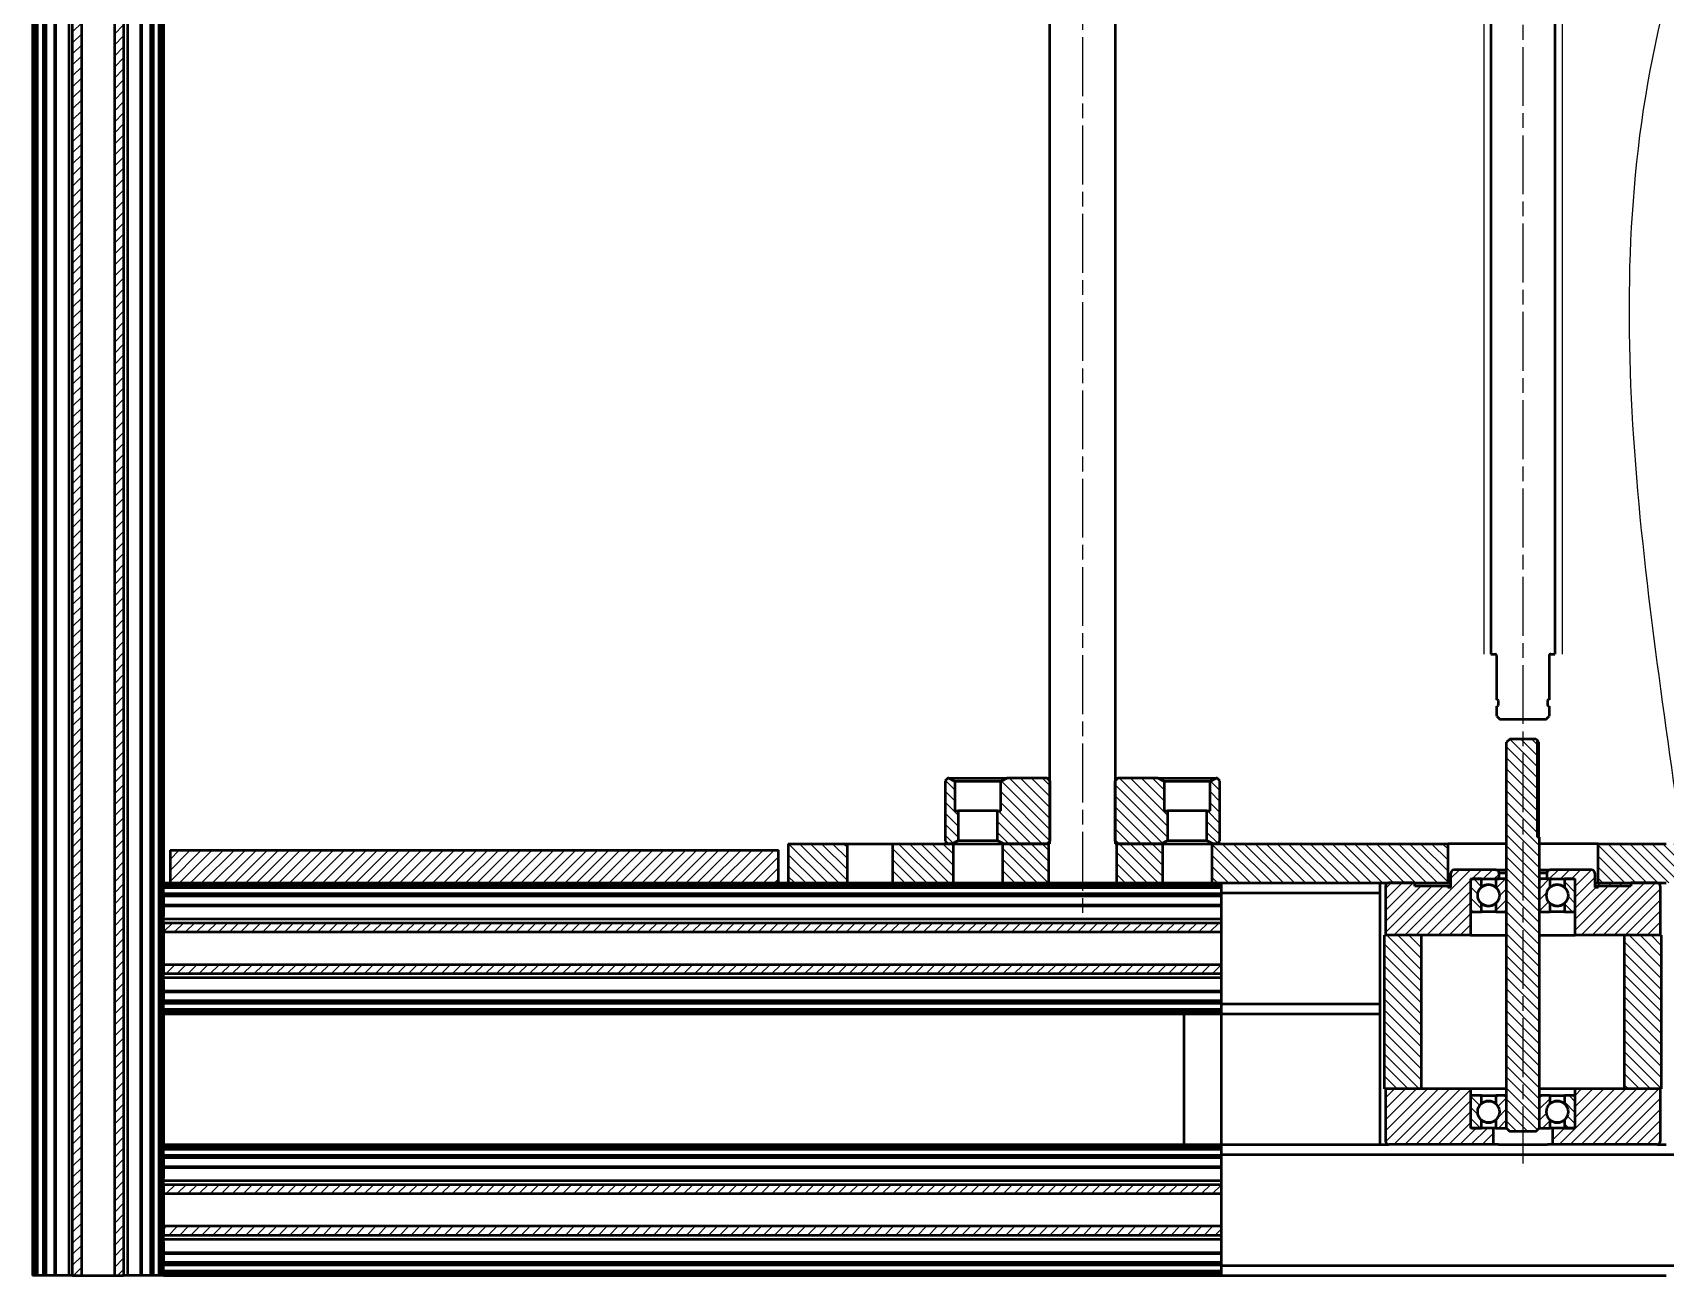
# Model space of a CAD drawing. Header units: millimetres. Extents: x -1615 to 4166, y 5 to 3174.
# Drawn here: x 209.1 to 375.5, y 2900.6 to 3027.3 of the extents above; entities that cross this region are included whole.
import ezdxf

# ---------------------------------------------------------------- set-up
doc = ezdxf.new("R2010")
doc.units = ezdxf.units.MM
doc.header["$LTSCALE"] = 0.25
doc.linetypes.add('ACAD_ISO08W100', pattern=[36, 24, -3, 6, -3])
for name, color, linetype, lineweight in [('duong tam', 2, 'ACAD_ISO08W100', 25), ('Hatch', 5, 'Continuous', 25), ('Net dam', 7, 'Continuous', 50), ('net manh', 3, 'Continuous', 25)]:
    doc.layers.add(name, color=color, linetype=linetype, lineweight=lineweight)
pattern_1 = [(45, (-1877.9931, 848.6926), (-0.561266, 0.561266), [])]
pattern_2 = [(135, (-1877.9931, 848.6926), (-0.561266, -0.561266), [])]

msp = doc.modelspace()

# ---------------------------------------------------------------- hatches: boundary and pattern name
at = {"layer": 'Hatch'}
h = msp.add_hatch(dxfattribs=at)
h.set_pattern_fill('ANSI31', color=256, scale=0.25, style=0)
h.set_pattern_definition(pattern_1)
h.paths.add_polyline_path([(213.125, 3140.619), (213.125, 2900.619), (214.058, 2900.619), (214.058, 3140.619)], flags=0)
h = msp.add_hatch(dxfattribs=at)
h.set_pattern_fill('ANSI31', color=256, scale=0.25, style=0)
h.set_pattern_definition(pattern_1)
h.paths.add_polyline_path([(217.391, 3140.619), (217.391, 2900.619), (218.325, 2900.619), (218.325, 3140.619)], flags=0)
h = msp.add_hatch(dxfattribs=at)
h.set_pattern_fill('ANSI31', color=256, scale=0.25, angle=90)
h.set_pattern_definition([(135, (0, 862.5856), (-0.561266, -0.561266), [])])
h.paths.add_polyline_path([(349.058, 3058.149), (327.225, 3058.149), (327.225, 3054.149), (349.058, 3054.149)])
edge = h.paths.add_edge_path()
edge.add_spline(control_points=[(379.849, 3054.149), (379.575, 3055.484), (379.191, 3056.817), (378.745, 3058.149)], knot_values=[96.1671583, 96.1671583, 96.1671583, 96.1671583, 100.3421784, 100.3421784, 100.3421784, 100.3421784], degree=3, periodic=0)
edge.add_line((378.745, 3058.149), (375.543, 3058.149))
edge.add_line((375.543, 3058.149), (373.058, 3058.149))
edge.add_line((373.058, 3058.149), (373.058, 3054.149))
edge.add_line((373.058, 3054.149), (375.543, 3054.149))
edge.add_line((375.543, 3054.149), (379.849, 3054.149))
edge = h.paths.add_edge_path()
edge.add_spline(control_points=[(377.261, 2943.952), (377.23, 2944.175), (377.199, 2944.397), (377.167, 2944.619)], knot_values=[210.4210526, 210.4210526, 210.4210526, 210.4210526, 211.0896888, 211.0896888, 211.0896888, 211.0896888], degree=3, periodic=0)
edge.add_line((377.167, 2944.619), (375.543, 2944.619))
edge.add_line((375.543, 2944.619), (368.604, 2944.619))
edge.add_line((368.604, 2944.619), (368.604, 2940.619))
edge.add_line((368.604, 2940.619), (375.543, 2940.619))
edge.add_line((375.543, 2940.619), (377.726, 2940.619))
edge.add_spline(control_points=[(377.726, 2940.619), (377.571, 2941.73), (377.416, 2942.841), (377.261, 2943.952)], knot_values=[211.0896888, 211.0896888, 211.0896888, 211.0896888, 214.4353814, 214.4353814, 214.4353814, 214.4353814], degree=3, periodic=0)
h.paths.add_polyline_path([(353.271, 2944.619), (329.225, 2944.619), (329.225, 2940.619), (353.271, 2940.619)])
h = msp.add_hatch(dxfattribs=at)
h.set_pattern_fill('ANSI31', color=256, scale=0.25, angle=90)
h.set_pattern_definition(pattern_2)
h.paths.add_polyline_path([(362.604, 2945.286), (362.401, 2945.286), (362.401, 2955.155), (362.271, 2955.286), (359.604, 2955.286), (359.271, 2954.952), (359.271, 2915.619), (359.604, 2915.286), (362.271, 2915.286), (362.604, 2915.619)])
h = msp.add_hatch(dxfattribs=at)
h.set_pattern_fill('ANSI31', color=256, scale=0.25, angle=90)
h.set_pattern_definition(pattern_2)
h.paths.add_polyline_path([(307.725, 2947.952), (307.391, 2947.952), (307.391, 2944.944), (308.058, 2944.619), (312.458, 2944.619), (312.725, 2944.886), (312.725, 2951.019), (312.458, 2951.286), (308.391, 2951.286), (307.725, 2950.961)])
h.paths.add_polyline_path([(324.391, 2947.952), (324.391, 2950.961), (323.725, 2951.286), (319.658, 2951.286), (319.391, 2951.019), (319.391, 2944.886), (319.658, 2944.619), (324.058, 2944.619), (324.725, 2944.944), (324.725, 2947.952)])
h.paths.add_polyline_path([(312.608, 2944.619), (307.891, 2944.619), (307.891, 2940.619), (312.608, 2940.619)])
h.paths.add_polyline_path([(319.508, 2940.619), (324.225, 2940.619), (324.225, 2944.619), (319.508, 2944.619)])
h.paths.add_polyline_path([(330.058, 2951.019), (329.791, 2951.286), (329.725, 2951.286), (329.058, 2950.961), (329.058, 2947.952), (328.725, 2947.952), (328.725, 2944.944), (329.391, 2944.619), (329.791, 2944.619), (330.058, 2944.886)])
h.paths.add_polyline_path([(302.058, 2944.886), (302.325, 2944.619), (302.725, 2944.619), (303.391, 2944.944), (303.391, 2947.952), (303.058, 2947.952), (303.058, 2950.961), (302.391, 2951.286), (302.325, 2951.286), (302.058, 2951.019)])
h.paths.add_polyline_path([(302.891, 2944.619), (296.689, 2944.619), (296.689, 2940.619), (302.891, 2940.619)])
h.paths.add_polyline_path([(292.094, 2944.619), (286.058, 2944.619), (286.058, 2940.619), (292.094, 2940.619)])
h = msp.add_hatch(dxfattribs=at)
h.set_pattern_fill('ANSI31', color=256, scale=0.25)
h.set_pattern_definition(pattern_1)
h.paths.add_polyline_path([(223.058, 2943.952), (223.058, 2940.619), (285.058, 2940.619), (285.058, 2943.952)])
h = msp.add_hatch(dxfattribs=at)
h.set_pattern_fill('ANSI31', color=256, scale=0.25)
h.set_pattern_definition(pattern_1)
h.paths.add_polyline_path([(355.604, 2941.019), (358.504, 2941.019), (358.504, 2941.619, 0.4145048), (358.171, 2941.952), (353.937, 2941.952, 0.4151265), (353.604, 2941.618), (353.604, 2940.152), (353.271, 2940.152), (353.271, 2940.286), (349.938, 2940.286), (349.938, 2940.619), (347.269, 2940.619, 0.4129993), (346.938, 2940.286), (346.938, 2935.286), (350.604, 2935.286), (355.604, 2935.286)])
h.paths.add_polyline_path([(363.704, 2941.952), (367.937, 2941.952, -0.4145048), (368.271, 2941.619), (368.271, 2941.619), (368.271, 2940.619), (368.604, 2940.619), (374.603, 2940.619, -0.4140629), (374.938, 2940.287), (374.938, 2935.286), (366.271, 2935.286), (366.271, 2940.819, 0.4142136), (366.071, 2941.019), (363.371, 2941.019), (363.371, 2941.619), (363.371, 2941.619, -0.4139188)])
h.paths.add_polyline_path([(355.604, 2919.619), (346.938, 2919.619), (346.938, 2914.286, 0.4153921), (347.272, 2913.952), (357.938, 2913.952), (357.938, 2915.619), (355.604, 2915.619)])
h.paths.add_polyline_path([(374.938, 2919.619), (371.271, 2919.619), (366.271, 2919.619), (366.271, 2915.619), (363.938, 2915.619), (363.938, 2913.952), (374.606, 2913.952, 0.4144009), (374.938, 2914.287)])
h = msp.add_hatch(dxfattribs=at)
h.set_pattern_fill('ANSI31', color=256, scale=0.25, angle=90)
h.set_pattern_definition(pattern_2)
h.paths.add_polyline_path([(366.07, 2918.952), (365.171, 2918.952), (365.171, 2918.106, -0.2134217), (365.538, 2917.286, -0.2134217), (365.171, 2916.466), (365.171, 2915.619), (366.072, 2915.619, 0.4132395), (366.271, 2915.819), (366.271, 2918.752, 0.4155481)])
h.paths.add_polyline_path([(356.704, 2918.106), (356.704, 2918.952), (355.803, 2918.952, 0.4128809), (355.604, 2918.752), (355.604, 2915.819, 0.4151886), (355.805, 2915.619), (356.704, 2915.619), (356.704, 2916.466, -0.2134234), (356.338, 2917.286, -0.2134234)])
h.paths.add_polyline_path([(366.071, 2941.019), (365.171, 2941.019), (365.171, 2940.172, -0.2134195), (365.538, 2939.352, -0.2134195), (365.171, 2938.533), (365.171, 2937.686), (366.073, 2937.686, 0.4117507), (366.271, 2937.886), (366.271, 2940.819, 0.4142144)])
h.paths.add_polyline_path([(356.704, 2938.533, -0.2134239), (356.338, 2939.352, -0.2134239), (356.704, 2940.172), (356.704, 2941.019), (355.804, 2941.019, 0.4142136), (355.604, 2940.819), (355.604, 2937.886), (355.604, 2937.886, 0.4166808), (355.806, 2937.686), (356.704, 2937.686)])
h = msp.add_hatch(dxfattribs=at)
h.set_pattern_fill('ANSI31', color=256, scale=0.25)
h.set_pattern_definition(pattern_1)
h.paths.add_polyline_path([(359.271, 2940.82, 0.413495), (359.071, 2941.019), (359.071, 2941.019), (358.171, 2941.019), (358.171, 2940.172, -0.2134251), (358.538, 2939.352, -0.2134251), (358.171, 2938.533), (358.171, 2937.686), (359.073, 2937.686, 0.4124683), (359.271, 2937.886)])
h.paths.add_polyline_path([(362.806, 2937.686), (363.704, 2937.686), (363.704, 2938.533, -0.2134211), (363.338, 2939.352, -0.2134211), (363.704, 2940.172), (363.704, 2941.019), (362.804, 2941.019, 0.4142136), (362.604, 2940.819), (362.604, 2937.886, 0.4166808)])
h.paths.add_polyline_path([(362.805, 2915.619), (363.704, 2915.619), (363.704, 2916.466, -0.2134233), (363.338, 2917.286, -0.2134233), (363.704, 2918.106), (363.704, 2918.952), (362.803, 2918.952, 0.4128809), (362.604, 2918.752), (362.604, 2915.819, 0.4151887)])
h.paths.add_polyline_path([(358.538, 2917.286, -0.2134246), (358.171, 2916.466), (358.171, 2915.619), (359.072, 2915.619, 0.4139579), (359.271, 2915.82), (359.271, 2918.753, 0.4148282), (359.07, 2918.952), (358.171, 2918.952), (358.171, 2918.106, -0.2134246)])
h = msp.add_hatch(dxfattribs=at)
h.set_pattern_fill('ANSI31', color=256, scale=0.25, style=0)
h.set_pattern_definition(pattern_1)
h.paths.add_polyline_path([(222.391, 2936.552), (222.391, 2935.619), (330.181, 2935.619), (330.181, 2936.552)], flags=0)
h = msp.add_hatch(dxfattribs=at)
h.set_pattern_fill('ANSI31', color=256, scale=0.25, angle=90)
h.set_pattern_definition(pattern_2)
h.paths.add_polyline_path([(350.604, 2935.286), (346.838, 2935.286), (346.838, 2919.619), (350.604, 2919.619)])
h.paths.add_polyline_path([(371.271, 2919.619), (375.038, 2919.619), (375.038, 2935.286), (371.271, 2935.286)])
h = msp.add_hatch(dxfattribs=at)
h.set_pattern_fill('ANSI31', color=256, scale=0.25, style=0)
h.set_pattern_definition(pattern_1)
h.paths.add_polyline_path([(330.181, 2931.352), (330.181, 2932.286), (222.391, 2932.286), (222.391, 2931.352)], flags=0)
h = msp.add_hatch(dxfattribs=at)
h.set_pattern_fill('ANSI31', color=256, scale=0.25, style=0)
h.set_pattern_definition(pattern_1)
h.paths.add_polyline_path([(222.391, 2909.886), (222.391, 2908.952), (330.181, 2908.952), (330.181, 2909.886)], flags=0)
h = msp.add_hatch(dxfattribs=at)
h.set_pattern_fill('ANSI31', color=256, scale=0.25, style=0)
h.set_pattern_definition(pattern_1)
h.paths.add_polyline_path([(330.181, 2904.686), (330.181, 2905.619), (222.391, 2905.619), (222.391, 2904.686)], flags=0)

# ---------------------------------------------------------------- linework, layer by layer
at = {"layer": 'duong tam'}
for p, q in [((316.058, 3143.819), (316.058, 2937.419)), ((360.938, 3133.819), (360.938, 2912.019))]:
    msp.add_line(p, q, dxfattribs=at)
at = {"layer": 'Net dam'}
for p, q in [((209.191, 3140.619), (209.191, 2900.619)), ((209.258, 3140.619), (209.258, 2900.619)), ((209.391, 3140.619), (209.391, 2900.619)), ((209.525, 3140.619), (209.525, 2900.619)), ((210.125, 3140.619), (210.125, 2900.619)), ((210.258, 3140.619), (210.258, 2900.619)), ((210.391, 3140.619), (210.391, 2900.619)), ((211.296, 3140.619), (211.296, 2900.619)), ((211.39, 3140.619), (211.39, 2900.619)), ((212.734, 3140.619), (212.734, 2900.619)), ((213.125, 2900.619), (213.125, 3140.619)), ((214.058, 2900.619), (214.058, 3140.619)), ((217.391, 3140.619), (217.391, 2900.619)), ((218.325, 3140.619), (218.325, 2900.619)), ((218.715, 3140.619), (218.715, 2900.619)), ((220.059, 3140.619), (220.059, 2900.619)), ((220.154, 3140.619), (220.154, 2900.619)), ((221.058, 3140.619), (221.058, 2900.619)), ((221.191, 3140.619), (221.191, 2900.619)), ((221.325, 3140.619), (221.325, 2900.619)), ((221.925, 3140.619), (221.925, 2900.619)), ((222.058, 3140.619), (222.058, 2900.619)), ((222.191, 3140.619), (222.191, 2900.619)), ((222.258, 3140.619), (222.258, 2900.619)), ((222.391, 3140.619), (222.391, 2940.619)), ((312.725, 2944.619), (312.725, 3136.619)), ((319.391, 3136.619), (319.391, 2944.619)), ((209.058, 3103.952), (209.058, 2900.619)), ((357.674, 3094.596), (357.673, 2963.952)), ((364.201, 3094.596), (364.202, 2963.952)), ((357.673, 2963.952), (358.104, 2963.952)), ((358.271, 2959.286), (358.271, 2963.786)), ((363.604, 2963.786), (363.604, 2959.286)), ((363.771, 2963.952), (364.202, 2963.952)), ((358.338, 2959.286), (358.271, 2959.286)), ((358.271, 2957.619), (358.271, 2958.652)), ((358.338, 2958.652), (358.271, 2958.652)), ((358.404, 2959.219), (358.404, 2958.719)), ((363.471, 2958.719), (363.471, 2959.219)), ((363.604, 2959.286), (363.538, 2959.286)), ((363.604, 2958.652), (363.538, 2958.652)), ((363.604, 2958.652), (363.604, 2957.619)), ((358.271, 2957.619), (358.604, 2957.286)), ((363.271, 2957.286), (358.604, 2957.286)), ((363.271, 2957.286), (363.604, 2957.619)), ((359.604, 2955.286), (359.271, 2954.952)), ((362.271, 2955.286), (359.604, 2955.286)), ((362.401, 2955.155), (362.271, 2955.286)), ((359.271, 2915.619), (359.271, 2954.952)), ((362.401, 2955.155), (362.401, 2945.286)), ((362.565, 2954.952), (362.401, 2955.155)), ((362.565, 2945.286), (362.565, 2954.952)), ((302.325, 2951.286), (302.058, 2951.019)), ((302.058, 2951.019), (302.058, 2944.886)), ((302.391, 2951.286), (302.325, 2951.286)), ((303.058, 2950.961), (302.391, 2951.286)), ((302.391, 2951.286), (308.391, 2951.286)), ((303.058, 2950.961), (303.058, 2947.952)), ((307.725, 2950.961), (303.058, 2950.961)), ((308.391, 2951.286), (307.725, 2950.961)), ((307.725, 2947.952), (307.725, 2950.961)), ((312.458, 2951.286), (308.391, 2951.286)), ((312.725, 2951.019), (312.458, 2951.286)), ((312.458, 2951.286), (312.725, 2951.286)), ((312.725, 2951.019), (312.725, 2944.886)), ((319.658, 2951.286), (319.391, 2951.019)), ((319.391, 2951.286), (319.658, 2951.286)), ((319.391, 2944.886), (319.391, 2951.019)), ((323.725, 2951.286), (319.658, 2951.286)), ((324.391, 2950.961), (323.725, 2951.286)), ((323.725, 2951.286), (329.725, 2951.286)), ((324.391, 2950.961), (324.391, 2947.952)), ((329.058, 2950.961), (324.391, 2950.961)), ((329.725, 2951.286), (329.058, 2950.961)), ((329.058, 2947.952), (329.058, 2950.961)), ((329.791, 2951.286), (329.725, 2951.286)), ((330.058, 2951.019), (329.791, 2951.286)), ((330.058, 2944.886), (330.058, 2951.019)), ((303.058, 2947.952), (303.391, 2947.952)), ((303.391, 2947.952), (303.391, 2944.944)), ((307.391, 2947.952), (303.391, 2947.952)), ((307.391, 2944.944), (307.391, 2947.952)), ((307.391, 2947.952), (307.725, 2947.952)), ((324.391, 2947.952), (324.725, 2947.952)), ((324.725, 2947.952), (324.725, 2944.944)), ((328.725, 2947.952), (324.725, 2947.952)), ((328.725, 2944.944), (328.725, 2947.952)), ((328.725, 2947.952), (329.058, 2947.952)), ((362.604, 2945.286), (362.401, 2945.286)), ((362.604, 2945.286), (362.604, 2915.619)), ((223.058, 2943.952), (285.058, 2943.952)), ((223.058, 2943.952), (223.058, 2940.619)), ((285.058, 2940.619), (285.058, 2943.952)), ((286.058, 2944.619), (286.058, 2940.619)), ((286.058, 2944.619), (292.094, 2944.619)), ((292.094, 2940.619), (292.094, 2944.619)), ((292.094, 2944.619), (296.689, 2944.619)), ((296.689, 2944.619), (296.689, 2940.619)), ((296.689, 2944.619), (302.891, 2944.619)), ((302.058, 2944.886), (302.325, 2944.619)), ((302.725, 2944.619), (302.325, 2944.619)), ((302.725, 2944.619), (303.391, 2944.944)), ((302.891, 2944.619), (307.891, 2944.619)), ((302.891, 2940.619), (302.891, 2944.619)), ((303.391, 2944.944), (307.391, 2944.944)), ((307.391, 2944.944), (308.058, 2944.619)), ((307.891, 2944.619), (307.891, 2940.619)), ((307.891, 2944.619), (312.608, 2944.619)), ((312.458, 2944.619), (308.058, 2944.619)), ((312.458, 2944.619), (312.725, 2944.886)), ((312.608, 2940.619), (312.608, 2944.619)), ((312.608, 2944.619), (312.725, 2944.619)), ((319.391, 2944.886), (319.658, 2944.619)), ((319.391, 2944.619), (319.508, 2944.619)), ((319.508, 2944.619), (319.508, 2940.619)), ((319.508, 2944.619), (324.225, 2944.619)), ((324.058, 2944.619), (319.658, 2944.619)), ((324.058, 2944.619), (324.725, 2944.944)), ((324.225, 2940.619), (324.225, 2944.619)), ((324.225, 2944.619), (329.225, 2944.619)), ((324.725, 2944.944), (328.725, 2944.944)), ((328.725, 2944.944), (329.391, 2944.619)), ((329.225, 2944.619), (329.225, 2940.619)), ((329.225, 2944.619), (353.271, 2944.619)), ((329.791, 2944.619), (329.391, 2944.619)), ((329.791, 2944.619), (330.058, 2944.886)), ((353.271, 2944.619), (353.271, 2940.619)), ((359.271, 2944.619), (353.271, 2944.619)), ((368.604, 2944.619), (362.604, 2944.619)), ((368.604, 2940.619), (368.604, 2944.619)), ((368.604, 2944.619), (375.543, 2944.619)), ((358.171, 2941.952), (353.938, 2941.952)), ((358.171, 2941.952), (359.271, 2941.952)), ((362.604, 2941.952), (363.704, 2941.952)), ((367.938, 2941.952), (363.704, 2941.952)), ((222.391, 2940.619), (223.058, 2940.619)), ((222.391, 2940.486), (222.391, 2940.619)), ((222.391, 2940.486), (330.181, 2940.486)), ((222.391, 2940.419), (222.391, 2940.486)), ((222.391, 2940.419), (330.181, 2940.419)), ((222.391, 2940.286), (222.391, 2940.419)), ((222.391, 2940.286), (330.181, 2940.286)), ((222.391, 2940.152), (222.391, 2940.286)), ((223.058, 2940.619), (285.058, 2940.619)), ((285.058, 2940.619), (286.058, 2940.619)), ((286.058, 2940.619), (292.094, 2940.619)), ((292.094, 2940.619), (296.689, 2940.619)), ((296.689, 2940.619), (302.891, 2940.619)), ((302.891, 2940.619), (307.891, 2940.619)), ((307.891, 2940.619), (312.608, 2940.619)), ((312.608, 2940.619), (313.716, 2940.619)), ((313.716, 2940.619), (318.4, 2940.619)), ((318.4, 2940.619), (319.508, 2940.619)), ((319.508, 2940.619), (324.225, 2940.619)), ((324.225, 2940.619), (329.225, 2940.619)), ((329.225, 2940.619), (353.271, 2940.619)), ((330.181, 2940.619), (330.181, 2939.619)), ((346.391, 2939.619), (346.391, 2940.619)), ((346.938, 2940.286), (346.938, 2935.286)), ((349.938, 2940.619), (347.271, 2940.619)), ((349.938, 2940.286), (349.938, 2940.619)), ((353.271, 2940.286), (349.938, 2940.286)), ((353.271, 2940.619), (353.604, 2940.619)), ((353.271, 2940.286), (353.271, 2940.152)), ((353.604, 2940.286), (353.271, 2940.286)), ((353.604, 2940.152), (353.604, 2941.619)), ((355.604, 2941.019), (358.504, 2941.019)), ((355.604, 2941.019), (355.604, 2935.286)), ((355.604, 2940.819), (355.604, 2937.886)), ((356.704, 2941.019), (355.804, 2941.019)), ((356.704, 2940.172), (356.704, 2941.019)), ((358.171, 2941.019), (358.171, 2940.172)), ((359.071, 2941.019), (358.171, 2941.019)), ((358.504, 2941.019), (358.504, 2941.619)), ((359.271, 2941.619), (358.504, 2941.619)), ((359.271, 2941.019), (359.071, 2941.019)), ((359.271, 2937.886), (359.271, 2940.819)), ((363.371, 2941.619), (362.604, 2941.619)), ((362.804, 2941.019), (362.604, 2941.019)), ((362.604, 2940.819), (362.604, 2937.886)), ((363.704, 2941.019), (362.804, 2941.019)), ((363.371, 2941.619), (363.371, 2941.019)), ((363.371, 2941.019), (366.271, 2941.019)), ((363.704, 2940.172), (363.704, 2941.019)), ((365.171, 2941.019), (365.171, 2940.172)), ((366.071, 2941.019), (365.171, 2941.019)), ((366.271, 2935.286), (366.271, 2941.019)), ((366.271, 2937.886), (366.271, 2940.819)), ((368.271, 2941.619), (368.271, 2940.152)), ((368.271, 2940.619), (368.604, 2940.619)), ((368.604, 2940.286), (368.271, 2940.286)), ((368.604, 2940.619), (375.543, 2940.619)), ((368.604, 2940.152), (368.604, 2940.286)), ((371.938, 2940.286), (368.604, 2940.286)), ((371.938, 2940.619), (371.938, 2940.286)), ((374.604, 2940.619), (371.938, 2940.619)), ((374.938, 2940.286), (374.938, 2935.286)), ((222.391, 2940.152), (330.181, 2940.152)), ((222.391, 2939.552), (222.391, 2940.152)), ((222.391, 2939.552), (330.181, 2939.552)), ((222.391, 2939.419), (222.391, 2939.552)), ((222.391, 2939.419), (330.181, 2939.419)), ((222.391, 2939.419), (222.391, 2937.193)), ((222.391, 2939.286), (330.181, 2939.286)), ((330.181, 2939.619), (346.391, 2939.619)), ((330.181, 2939.619), (330.181, 2936.552)), ((346.391, 2936.486), (346.391, 2939.619)), ((353.604, 2940.152), (353.271, 2940.152)), ((368.604, 2940.152), (368.271, 2940.152)), ((222.391, 2938.381), (330.181, 2938.381)), ((222.391, 2938.287), (330.181, 2938.287)), ((222.391, 2936.943), (222.391, 2937.193)), ((222.391, 2936.943), (330.181, 2936.943)), ((222.391, 2936.552), (222.391, 2936.943)), ((355.804, 2937.686), (356.704, 2937.686)), ((356.704, 2937.686), (356.704, 2938.533)), ((358.171, 2937.686), (356.704, 2937.686)), ((358.171, 2938.533), (358.171, 2937.686)), ((358.171, 2937.686), (359.071, 2937.686)), ((359.271, 2937.686), (359.071, 2937.686)), ((362.804, 2937.686), (362.604, 2937.686)), ((362.804, 2937.686), (363.704, 2937.686)), ((363.704, 2937.686), (363.704, 2938.533)), ((365.171, 2937.686), (363.704, 2937.686)), ((365.171, 2938.533), (365.171, 2937.686)), ((365.171, 2937.686), (366.071, 2937.686)), ((222.391, 2936.552), (222.391, 2935.619)), ((222.391, 2936.552), (330.181, 2936.552)), ((222.391, 2935.619), (330.181, 2935.619)), ((222.391, 2935.619), (222.391, 2932.286)), ((330.181, 2936.552), (330.181, 2935.619)), ((330.181, 2935.619), (330.181, 2932.286)), ((346.391, 2936.352), (346.391, 2936.486)), ((346.391, 2936.219), (346.391, 2936.352)), ((346.391, 2936.152), (346.391, 2936.219)), ((346.391, 2936.019), (346.391, 2936.152)), ((346.391, 2935.293), (346.391, 2936.019)), ((346.391, 2932.612), (346.391, 2935.293)), ((350.604, 2935.286), (346.838, 2935.286)), ((346.838, 2919.619), (346.838, 2935.286)), ((355.604, 2935.286), (346.938, 2935.286)), ((350.604, 2919.619), (350.604, 2935.286)), ((355.604, 2935.286), (359.271, 2935.286)), ((362.604, 2935.286), (366.271, 2935.286)), ((374.938, 2935.286), (366.271, 2935.286)), ((371.271, 2935.286), (371.271, 2919.619)), ((375.038, 2935.286), (371.271, 2935.286)), ((375.038, 2935.286), (375.038, 2919.619)), ((330.181, 2932.286), (222.391, 2932.286)), ((222.391, 2932.286), (222.391, 2931.352)), ((330.181, 2932.286), (330.181, 2931.352)), ((346.391, 2931.886), (346.391, 2932.612)), ((330.181, 2931.352), (222.391, 2931.352)), ((222.391, 2930.962), (222.391, 2931.352)), ((222.391, 2930.962), (330.181, 2930.962)), ((222.391, 2930.712), (222.391, 2930.962)), ((222.391, 2930.712), (222.391, 2928.486)), ((330.181, 2931.352), (330.181, 2928.286)), ((346.391, 2931.752), (346.391, 2931.886)), ((346.391, 2931.686), (346.391, 2931.752)), ((346.391, 2931.552), (346.391, 2931.686)), ((346.391, 2931.419), (346.391, 2931.552)), ((346.391, 2928.286), (346.391, 2931.419)), ((222.391, 2929.618), (330.181, 2929.618)), ((222.391, 2929.523), (330.181, 2929.523)), ((222.391, 2928.619), (330.181, 2928.619)), ((222.391, 2928.486), (330.181, 2928.486)), ((222.391, 2928.352), (222.391, 2928.486)), ((222.391, 2928.352), (330.181, 2928.352)), ((222.391, 2927.752), (222.391, 2928.352)), ((222.391, 2927.752), (330.181, 2927.752)), ((222.391, 2927.619), (222.391, 2927.752)), ((222.391, 2927.619), (330.181, 2927.619)), ((222.391, 2927.486), (222.391, 2927.619)), ((222.391, 2927.486), (330.181, 2927.486)), ((222.391, 2927.419), (222.391, 2927.486)), ((222.391, 2927.419), (330.181, 2927.419)), ((222.391, 2927.286), (222.391, 2927.419)), ((222.391, 2927.286), (330.181, 2927.286)), ((222.391, 2927.286), (222.391, 2913.952)), ((326.391, 2927.286), (326.391, 2913.952)), ((330.181, 2928.286), (330.181, 2927.286)), ((330.181, 2928.286), (346.391, 2928.286)), ((330.181, 2927.286), (330.181, 2913.952)), ((330.181, 2927.286), (346.391, 2927.286)), ((346.391, 2927.286), (346.391, 2928.286)), ((346.391, 2913.952), (346.391, 2927.286)), ((350.604, 2919.619), (346.838, 2919.619)), ((346.938, 2919.619), (346.938, 2914.286)), ((355.604, 2919.619), (346.938, 2919.619)), ((355.604, 2919.619), (355.604, 2915.619)), ((359.271, 2919.619), (355.604, 2919.619)), ((355.604, 2918.752), (355.604, 2915.819)), ((356.704, 2918.952), (355.804, 2918.952)), ((356.704, 2918.106), (356.704, 2918.952)), ((356.704, 2918.952), (358.171, 2918.952)), ((358.171, 2918.952), (358.171, 2918.106)), ((359.071, 2918.952), (358.171, 2918.952)), ((359.071, 2918.952), (359.271, 2918.952)), ((359.271, 2915.819), (359.271, 2918.752)), ((366.271, 2919.619), (362.604, 2919.619)), ((362.604, 2918.952), (362.804, 2918.952)), ((362.604, 2918.752), (362.604, 2915.819)), ((363.704, 2918.952), (362.804, 2918.952)), ((363.704, 2918.106), (363.704, 2918.952)), ((363.704, 2918.952), (365.171, 2918.952)), ((365.171, 2918.952), (365.171, 2918.106)), ((366.071, 2918.952), (365.171, 2918.952)), ((366.271, 2915.619), (366.271, 2919.619)), ((374.938, 2919.619), (366.271, 2919.619)), ((366.271, 2915.819), (366.271, 2918.752)), ((375.038, 2919.619), (371.271, 2919.619)), ((374.938, 2919.619), (374.938, 2914.286)), ((357.938, 2915.619), (355.604, 2915.619)), ((355.804, 2915.619), (356.704, 2915.619)), ((356.704, 2915.619), (356.704, 2916.466)), ((357.938, 2913.952), (357.938, 2915.619)), ((358.171, 2915.619), (357.938, 2915.619)), ((358.171, 2916.466), (358.171, 2915.619)), ((358.171, 2915.619), (359.071, 2915.619)), ((359.071, 2915.619), (359.271, 2915.619)), ((359.271, 2915.619), (359.604, 2915.286)), ((362.271, 2915.286), (359.604, 2915.286)), ((362.271, 2915.286), (362.604, 2915.619)), ((362.604, 2915.619), (362.804, 2915.619)), ((362.804, 2915.619), (363.704, 2915.619)), ((363.704, 2915.619), (363.704, 2916.466)), ((363.938, 2915.619), (363.704, 2915.619)), ((363.938, 2915.619), (363.938, 2913.952)), ((366.271, 2915.619), (363.938, 2915.619)), ((365.171, 2916.466), (365.171, 2915.619)), ((365.171, 2915.619), (366.071, 2915.619)), ((222.391, 2913.952), (330.181, 2913.952)), ((222.391, 2913.819), (222.391, 2913.952)), ((222.391, 2913.819), (330.181, 2913.819)), ((222.391, 2913.752), (222.391, 2913.819)), ((222.391, 2913.752), (330.181, 2913.752)), ((222.391, 2913.619), (222.391, 2913.752)), ((222.391, 2913.619), (330.181, 2913.619)), ((222.391, 2913.486), (222.391, 2913.619)), ((330.181, 2913.952), (330.181, 2912.952)), ((330.181, 2913.952), (347.271, 2913.952)), ((357.938, 2913.952), (347.271, 2913.952)), ((358.443, 2913.952), (357.938, 2913.952)), ((358.443, 2913.952), (363.432, 2913.952)), ((363.938, 2913.952), (363.432, 2913.952)), ((374.604, 2913.952), (363.938, 2913.952)), ((374.604, 2913.952), (375.543, 2913.952)), ((222.391, 2913.486), (330.181, 2913.486)), ((222.391, 2912.886), (222.391, 2913.486)), ((222.391, 2912.886), (330.181, 2912.886)), ((222.391, 2912.752), (222.391, 2912.886)), ((222.391, 2912.752), (222.391, 2910.526)), ((222.391, 2912.752), (330.181, 2912.752)), ((222.391, 2912.619), (330.181, 2912.619)), ((330.181, 2912.952), (381.529, 2912.952)), ((330.181, 2912.952), (330.181, 2909.886)), ((222.391, 2911.715), (330.181, 2911.715)), ((222.391, 2911.621), (330.181, 2911.621)), ((222.391, 2910.276), (222.391, 2910.526)), ((222.391, 2910.276), (330.181, 2910.276)), ((222.391, 2909.886), (222.391, 2910.276)), ((222.391, 2909.886), (330.181, 2909.886)), ((222.391, 2909.886), (222.391, 2908.952)), ((222.391, 2908.952), (222.391, 2905.619)), ((222.391, 2908.952), (330.181, 2908.952)), ((330.181, 2909.886), (330.181, 2908.952)), ((330.181, 2908.952), (330.181, 2905.619)), ((222.391, 2905.619), (222.391, 2904.686)), ((330.181, 2905.619), (222.391, 2905.619)), ((330.181, 2905.619), (330.181, 2904.686)), ((330.181, 2904.686), (222.391, 2904.686)), ((222.391, 2904.295), (222.391, 2904.686)), ((222.391, 2904.295), (330.181, 2904.295)), ((222.391, 2904.045), (222.391, 2904.295)), ((222.391, 2904.045), (222.391, 2901.819)), ((330.181, 2904.686), (330.181, 2901.619)), ((222.391, 2902.951), (330.181, 2902.951)), ((222.391, 2902.857), (330.181, 2902.857)), ((222.391, 2901.952), (330.181, 2901.952)), ((209.191, 2900.619), (209.058, 2900.619)), ((209.258, 2900.619), (209.191, 2900.619)), ((209.391, 2900.619), (209.258, 2900.619)), ((209.525, 2900.619), (209.391, 2900.619)), ((210.125, 2900.619), (209.525, 2900.619)), ((210.258, 2900.619), (210.125, 2900.619)), ((210.391, 2900.619), (210.258, 2900.619)), ((211.296, 2900.619), (210.391, 2900.619)), ((211.39, 2900.619), (211.296, 2900.619)), ((212.734, 2900.619), (211.39, 2900.619)), ((213.125, 2900.619), (212.734, 2900.619)), ((213.125, 2900.619), (214.058, 2900.619)), ((214.058, 2900.619), (217.391, 2900.619)), ((217.391, 2900.619), (218.325, 2900.619)), ((218.715, 2900.619), (218.325, 2900.619)), ((220.059, 2900.619), (218.715, 2900.619)), ((220.154, 2900.619), (220.059, 2900.619)), ((221.058, 2900.619), (220.154, 2900.619)), ((221.191, 2900.619), (221.058, 2900.619)), ((221.325, 2900.619), (221.191, 2900.619)), ((221.925, 2900.619), (221.325, 2900.619)), ((222.058, 2900.619), (221.925, 2900.619)), ((222.191, 2900.619), (222.058, 2900.619)), ((222.258, 2900.619), (222.191, 2900.619)), ((222.391, 2900.619), (222.258, 2900.619)), ((222.391, 2901.819), (330.181, 2901.819)), ((222.391, 2901.686), (222.391, 2901.819)), ((222.391, 2901.686), (330.181, 2901.686)), ((222.391, 2901.086), (222.391, 2901.686)), ((222.391, 2901.086), (330.181, 2901.086)), ((222.391, 2900.952), (222.391, 2901.086)), ((222.391, 2900.952), (330.181, 2900.952)), ((222.391, 2900.819), (222.391, 2900.952)), ((222.391, 2900.819), (330.181, 2900.819)), ((222.391, 2900.752), (222.391, 2900.819)), ((222.391, 2900.752), (330.181, 2900.752)), ((222.391, 2900.619), (222.391, 2900.752)), ((222.391, 2900.619), (330.181, 2900.619)), ((330.181, 2901.619), (330.181, 2900.619)), ((330.181, 2901.619), (383.066, 2901.619)), ((330.181, 2900.619), (375.543, 2900.619))]:
    msp.add_line(p, q, dxfattribs=at)
for centre in [(357.438, 2939.352), (364.438, 2939.352), (357.438, 2917.286), (364.438, 2917.286)]:
    msp.add_circle(centre, 1.1, dxfattribs=at)
for centre, radius, start, end in [((358.104, 2963.786), 0.167, 0, 90), ((363.771, 2963.786), 0.167, 90, 180), ((358.338, 2959.219), 0.0667, 0, 90), ((358.338, 2958.719), 0.0667, 270, 0), ((363.538, 2959.219), 0.0667, 90, 180), ((363.538, 2958.719), 0.0667, 180, 270), ((353.938, 2941.619), 0.333, 90, 180), ((358.171, 2941.619), 0.333, 0, 90), ((363.704, 2941.619), 0.333, 90, 180), ((367.938, 2941.619), 0.333, 0, 90), ((347.271, 2940.286), 0.333, 90, 180), ((355.804, 2940.819), 0.2, 90, 180), ((357.438, 2939.352), 1.1, 48.18969, 131.81031), ((359.071, 2940.819), 0.2, 0, 90), ((362.804, 2940.819), 0.2, 90, 180), ((364.438, 2939.352), 1.1, 48.18969, 131.81031), ((366.071, 2940.819), 0.2, 0, 90), ((374.604, 2940.286), 0.333, 0, 90), ((355.804, 2937.886), 0.2, 180, 270), ((357.438, 2939.352), 1.1, 228.18969, 311.81031), ((359.071, 2937.886), 0.2, 270, 0), ((362.804, 2937.886), 0.2, 180, 270), ((364.438, 2939.352), 1.1, 228.18969, 311.81031), ((366.071, 2937.886), 0.2, 270, 0), ((355.804, 2918.752), 0.2, 90, 180), ((359.071, 2918.752), 0.2, 0, 90), ((362.804, 2918.752), 0.2, 90, 180), ((366.071, 2918.752), 0.2, 0, 90), ((357.438, 2917.286), 1.1, 48.18969, 131.81031), ((364.438, 2917.286), 1.1, 48.18969, 131.81031), ((355.804, 2915.819), 0.2, 180, 270), ((357.438, 2917.286), 1.1, 228.18969, 311.81031), ((359.071, 2915.819), 0.2, 270, 0), ((362.804, 2915.819), 0.2, 180, 270), ((364.438, 2917.286), 1.1, 228.18969, 311.81031), ((366.071, 2915.819), 0.2, 270, 0), ((347.271, 2914.286), 0.333, 180, 270), ((374.604, 2914.286), 0.333, 270, 0)]:
    msp.add_arc(centre, radius, start, end, dxfattribs=at)
at = {"layer": 'net manh'}
for p, q in [((356.951, 3094.406), (356.951, 2963.952)), ((364.925, 3094.406), (364.925, 2963.952))]:
    msp.add_line(p, q, dxfattribs=at)
msp.add_open_spline([(375.543, 3153.952), (370.277, 3124.258), (364.001, 3088.87), (382.57, 3050.926), (367.327, 3012.535), (374.934, 2961.432), (380.999, 2916.898), (383.202, 2900.619)], degree=3, knots=[0, 0, 0, 0, 87.4199867, 104.1838496, 119.6943624, 205.3398959, 254.8279468, 254.8279468, 254.8279468, 254.8279468], dxfattribs=at)

doc.saveas('drawing.dxf')
